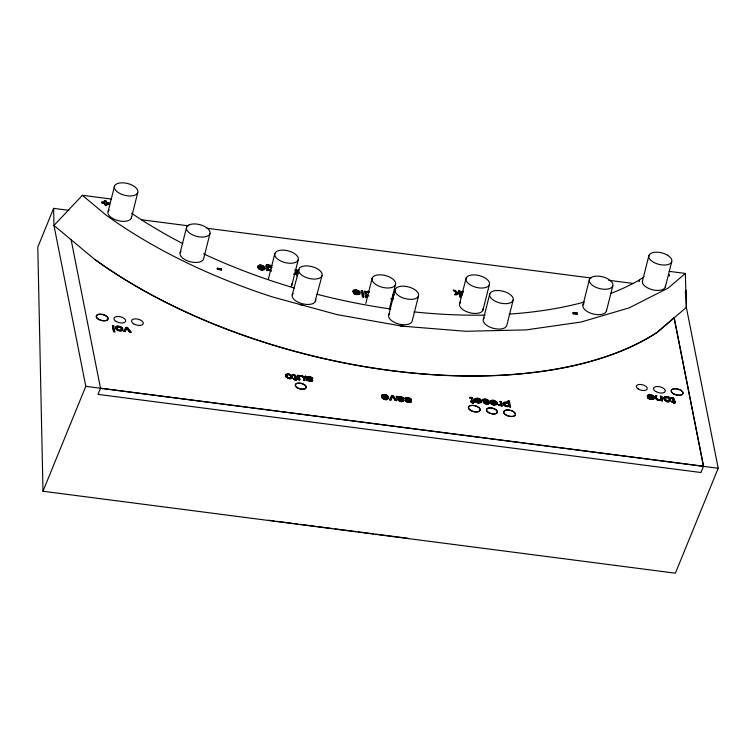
<?xml version="1.0" encoding="UTF-8"?>
<svg xmlns="http://www.w3.org/2000/svg" width="756" height="756" viewBox="0 0 756 756"><rect width="100%" height="100%" fill="white"/><g stroke="black" fill="none" stroke-linecap="round" stroke-linejoin="round"><path stroke-width="1.13" d="M267.822 267.633C268.38 266.188 274.343 269.41 270.062 267.029C266.027 265.876 268.437 271.98 271.111 270.223M286.713 376.129C286.486 373.445 290.937 374.437 291.202 376.469C287.271 383.197 284.672 369.41 291.136 376.724M366.017 292.969C369.675 298.752 364.468 292.6 366.707 292.109C370.894 292.27 367.7 292.44 366.216 292.468M665.025 398.412C664.439 401.37 670.345 401.89 669.495 399.395C669.164 397.609 665.781 396.494 665.025 398.412L665.223 397.902M665.091 398.157L666.253 400.321L669.287 400.567M299.395 376.724L299.773 379.918L298.554 379.758L297.788 375.307L298.885 375.448L298.941 376.29C301.701 374.674 305.651 376.989 304.687 380.561L303.468 380.4C305.273 376.327 299.641 375.543 299.527 376.507M660.82 399.338L660.451 396.21L661.689 396.371L662.454 400.822L661.32 400.671L661.245 399.716C658.58 401.445 654.583 399.073 655.556 395.577L656.775 395.728C654.649 400.718 663.702 401.512 660.451 396.21M463.192 292.062L462.653 292.988L461.415 292.827L461.51 292.222M263.731 268.125L263.239 269.23L261.765 269.382L259.365 267.822L263.731 268.125L259.365 267.87M358.835 292.77C358.911 294.679 356.274 294.112 355.263 293.479C351.134 289.728 366.093 295.152 354.536 292.222M387.185 397.495C387.365 399.083 385.324 398.894 384.36 398.554C377.679 394.821 395.029 399.215 382.82 397.193M480.41 401.918L480.523 401.162C472.443 398.185 477.461 404.214 480.41 401.918C479.984 402.164 476.601 402.504 476.223 400.604M495.86 403.874C487.989 398.875 493.451 408.06 496.059 403.175M652.976 398.374C643.98 392.884 651.511 402.551 653.09 397.618M259.431 267.567C259.658 269.769 263.816 268.701 263.475 269.079M382.886 396.938C383.112 399.13 387.27 398.062 386.93 398.45M476.157 400.907L480.523 401.162M491.759 402.617L493.299 403.978L495.634 404.025M648.724 397.354L653.033 397.864M648.79 397.061L650.33 398.421L653.042 398.119M500.878 405.055L501.03 405.811L502.164 405.963L501.389 401.512L500.16 401.351C502.891 405.282 498.289 403.855 498.469 405.575C501.181 405.49 501.332 404.895 498.535 405.32L498.402 404.63M307.938 379.276L309.043 380.334L312.597 380.684L309.884 381.081L306.832 379.833L307.588 380.759L311.623 381.383L312.644 380.117L309.724 380.722L308.042 380.155L307.938 379.276L311.992 379.143L312.379 377.735L309.875 376.696L307.371 376.97L310.867 377.168L312.644 378.265M398.96 399.744L403.761 398.639L403.042 399.442L399.177 399.47L399.225 399.952C406.407 400.841 399.442 401.814 399.017 399.489M311.255 378.643L311.217 377.82L309.724 377.244L308.117 377.32L307.531 378.123L307.683 378.879L310.026 378.917L311.368 378.113M398.705 397.921L398.79 398.922C403.458 400.463 402.768 395.87 398.809 397.609L398.648 398.166L398.809 397.609M115.876 327.074C114.657 331.015 122.472 332.196 122.784 329.654C123.408 325.628 115.715 325.864 116.093 326.734M663.844 397.732C668.663 409.383 675.817 393.696 664.061 397.391M503.194 403.515C503.25 405.018 506.652 407.389 508.949 406.284C509.402 406.879 503.855 407.03 503.383 404.488C501.067 399.376 516.565 403.666 503.553 402.513M285.39 375.467L285.768 374.466C288.726 372.122 294.16 376.318 292.156 378.151C289.539 380.778 284.473 375.978 285.494 375.704M263.683 267.586L261.141 265.847L257.985 266.528C259.195 263.702 264.931 265.45 265.035 268.399C264.676 270.79 261.415 270.09 259.875 269.448C251.342 263.56 273.804 269.977 257.938 267.104M358.779 292.241L357.342 290.776L355.556 290.465L354.318 291.334L353.08 291.173L353.421 290.361L356.926 290.03L359.676 291.618L359.752 294.075L356.945 294.642L354.186 293.659L353.099 291.504L358.779 292.241L353.043 291.759M387.138 396.957L385.173 395.331L381.496 395.643C391.4 389.983 388.688 406.898 381.459 396.22L387.138 396.957L381.459 396.22M480.476 400.623C479.994 398.979 476.838 398.015 476.006 399.726L474.768 399.565C476.28 395.974 483.67 399.896 481.44 402.457L477.603 402.825L475.307 401.521L474.796 399.886L480.476 400.623L474.73 400.141M648.44 396.739L653.042 397.08L647.363 396.342C647.486 400.812 655.556 399.678 654.394 397.892M409.913 399.555C403.695 396.305 407.172 400.425 411.377 401.493L409.856 402.457L406.539 401.786L405.698 400.482L408.58 401.776L410.168 401.105L405.66 399.366L404.999 398.28L406.643 397.561L409.809 398.081L411.17 399.726L408.741 398.667L406.274 398.667L410.744 400.396L411.377 401.757L411.434 401.238M487.96 402.759L487.837 403.26C488.178 401.105 480.929 401.871 483.471 399.357C485.031 398.204 491.249 401.02 487.714 401.219C480.495 398.941 486.666 401.285 489.236 402.891C488.489 406.142 480.551 401.03 485.276 402.863C491.532 403.335 482.715 402.296 482.8 399.933M71.13 239.765L100.51 388.244L98.006 394.386L700.982 472.519L703.524 466.244L674.144 317.766L657.162 332.3A367.473 184.143 14.2 0 1 94.944 259.45M101.918 202.239L104.649 202.334L101.918 202.239L102.107 203.194L104.772 203.544L105.065 204.999L106.813 205.226L105.131 204.744L104.838 203.288L102.164 202.939L101.975 201.984M104.583 202.589L104.366 200.879L106.114 201.105L106.341 202.816L109.015 203.156L109.204 204.111L106.53 203.77L109.204 204.111M106.114 201.105L104.3 201.134M106.341 202.816L109.081 202.901L109.27 203.855M108.165 211.311L114.581 185.919M131.289 218.267L137.705 192.874M112.446 325.808L113.75 325.723L114.846 331.818L113.608 331.657L112.446 325.808L113.75 325.723M113.608 331.657L112.512 325.562M115.725 327.745C115.583 330.07 121.432 331.761 122.699 330.07M100.51 388.244L703.524 466.244M114.846 331.818L113.674 331.402M116.027 326.989L116.443 326.469M116.377 326.715L116.897 326.271M117.256 327.253C116.679 327.131 121.404 326.053 121.527 328.737C122.642 330.646 117.7 331.156 117.048 328.397C117.048 325.978 121.215 327.074 121.461 328.992M117.454 326.167L116.83 326.526M117.322 329.115L117.104 328.142M118.116 326.138L121.499 327.386L122.803 328.907M117.567 329.418L117.388 328.86M117.87 329.692L117.624 329.162M118.219 329.928L117.927 329.436M119.079 330.249L121.111 330.117M126.847 328.189L125.288 331.572L123.899 331.393L126.091 327.32L127.433 327.49L130.968 332.045L129.522 332.12L126.847 328.189L129.588 331.865L130.968 332.045M123.899 331.393L126.091 327.32M125.288 331.572L123.965 331.137M130.901 332.3L127.433 327.49M180.164 252.769L186.571 227.367M209.96 233.632L203.544 259.024A12.105 6.067 14.2 0 1 202.674 260.423L201.068 261.51A12.105 6.067 14.2 0 1 185.702 260.055A12.105 6.067 14.2 0 1 181.034 251.37M217.303 268.361L221.376 268.626L221.517 269.968L217.52 269.448L217.303 268.361L220.308 268.758M217.52 269.448L217.369 268.115M221.376 268.626L221.517 269.968M259.214 266.688L258.042 266.273L258.316 265.706M258.514 268.484L258.004 266.849M258.873 265.592L259.365 265.233M259.525 266.103L262.181 266.377L263.617 267.841M259.299 265.488L259.866 265.176M259.091 269.004L258.58 268.229M259.799 265.432L260.423 265.176M259.875 269.448L259.147 268.749M260.357 265.432L261.056 265.243M260.99 265.488L261.831 265.375M260.811 269.788L259.932 269.193M265.035 268.399L262.53 265.573M261.85 269.996L264.94 268.824L264.647 269.42M266.169 266.036L266.348 265.413L266.235 267.019M271.886 265.621C266.329 264.307 262.738 264.373 271.82 265.876M267.709 265.488L271.338 266.282L267.955 265.365L267.463 267.066L269.646 266.613L272.037 267.511M267.463 267.066L269.041 266.31L271.565 266.934M266.934 270.535L268.125 270.421L266.934 270.535L266.235 265.781M268.03 269.249L267.813 268.285M268.059 270.676L268.002 269.816L271.196 270.903M268.257 269.561L268.087 269.004M268.541 269.835L268.323 269.306M271.13 271.158L268.56 270.194M268.89 270.062L268.607 269.58M269.703 270.383L270.251 270.213M268.427 278.955L274.844 253.553M293.536 274.059L296.579 273.559L296.947 276.025M291.816 285.21L298.223 259.818A12.105 6.067 14.2 0 0 282.262 250.104A12.105 6.067 14.2 0 0 279.115 260.14A12.105 6.067 14.2 0 0 298.223 259.818M294.377 273.596L296.125 272.897L295.993 271.31L295.086 270.506M296.201 272.245L295.747 271.017M295.473 270.355L297.08 270.09L297.855 273.984M294.264 274.192L295.048 273.993M296.021 270.733L295.974 269.939M294.982 274.248L295.662 273.946M296.059 273.152L296.248 272.642L295.851 273.351M295.596 274.201L296.172 273.795M297.401 272.283L297.08 270.09M296.579 273.559L296.106 274.05M292.232 294.802L299.489 268.002A12.105 6.067 14.2 0 1 313.579 267.114A12.105 6.067 14.2 0 1 322.065 275.562L314.808 302.362A12.105 6.067 14.2 0 1 300.718 303.26A12.105 6.067 14.2 0 1 292.232 294.802L293.073 293.404M285.768 374.466L289.264 374.324L292.062 375.666M285.588 376.479L288.66 378.293L292.156 378.151M286.996 376.838C287.337 377.858 291.429 377.707 290.994 377.641M292.317 376.129L292.477 376.639M297.25 379.588L296.106 378.917C298.724 374.617 288.716 372.925 295.473 375.741M294.878 378.756C296.957 376.479 291.551 374.74 293.961 375.222C297.174 377.565 292.156 379.455 294.944 378.501M295.218 380.457L294.991 379.295L293.715 379.134L295.057 379.049C294.178 381.137 298.242 380.485 295.284 380.202M296.106 378.917L297.212 378.794L297.316 379.342M298.885 375.448L297.722 375.562M298.941 376.29C301.323 374.022 306.161 376.942 304.687 380.561M298.554 379.758L297.788 375.307M299.773 379.918L299.367 377.282M300.68 376.365L301.19 376.138M302.873 377.424L301.861 376.28M303.468 380.4L304.753 380.306M307.371 376.97L305.169 376.157L307.305 377.225M306.671 379.814C305.037 375.855 305.906 375.704 306.775 380.079M307.683 378.879L307.597 377.868M307.626 377.82L308.117 377.32M308.127 379.172L311.481 379.455L312.644 378.595L312.493 379.096M308.051 377.575L308.817 377.197M308.75 377.452L309.724 377.244M310.026 378.917L311.321 378.387L309.658 377.499M311.453 379.956L311.283 380.523M353.08 291.173L353.241 290.616L354.318 291.334M353.421 290.361L354.961 289.831M353.61 293.13L353.099 291.504M354.63 290.758L357.276 291.032L358.722 292.496M354.186 293.659L353.676 292.884M355.528 289.831L359.308 291.192M354.97 294.093L354.252 293.404M355.263 293.479L354.781 292.761M355.915 294.434L355.036 293.848M356.01 293.829L355.329 293.224M356.86 294.027L358.779 293.281L358.571 293.725M356.945 294.642L359.752 294.075M359.676 291.618L360.13 293.054M361.311 290.739L362.483 291.154L363.636 296.995L362.398 296.834L361.311 290.739L362.54 290.899L363.636 296.995M362.398 296.834L363.702 296.739M364.373 291.4L365.526 291.287C365.602 292.997 368.068 290.342 369.372 291.75M366.027 291.816L367.218 291.362M365.526 297.24L366.811 297.146L365.526 297.24L364.439 291.145M366.755 297.391L366.386 294.972L368.881 295.927M368.134 295.785L366.887 295.312M367.945 291.419L369.306 292.005M365.791 303.487L372.198 278.095M368.021 295.435L368.493 295.53M391.674 299.14L393.517 298.743L391.003 299.017M389.321 309.015L395.454 284.719A12.105 6.067 14.2 0 0 379.918 274.815A12.105 6.067 14.2 0 0 376.11 284.681A12.105 6.067 14.2 0 0 395.454 284.719M394.386 295.02L393.148 294.859L393.432 296.872M392.014 298.611L393.621 297.902M388.726 315.035L395.142 289.633M392.695 298.62L393.29 298.204M381.43 395.898L381.591 395.331L381.43 395.898L382.668 396.05L382.98 395.473M381.771 395.076C383.358 394.141 388.556 395.568 388.49 397.769M381.969 397.854L381.685 397.013M382.536 398.374L382.026 397.599M383.311 395.52L383.906 395.18M383.33 398.818L382.602 398.119M383.85 395.435L384.587 395.218M384.53 395.473L385.173 395.331M384.265 399.149L383.386 398.563M387.072 397.212L385.692 395.492M385.305 399.357L388.395 398.185L388.102 398.79M392.553 396.607L390.994 399.981L389.605 399.801L391.797 395.728L393.139 395.908L396.673 400.453L395.227 400.529L392.553 396.607L395.293 400.274L396.673 400.453M389.605 399.801L391.797 395.728M390.994 399.981L389.671 399.546M396.607 400.708L393.139 395.908M418.531 295.889A12.105 6.067 14.2 0 1 399.423 296.22A12.105 6.067 14.2 0 1 402.561 286.174A12.105 6.067 14.2 0 1 418.531 295.889L412.115 321.281A12.105 6.067 14.2 0 1 397.098 323.502A12.105 6.067 14.2 0 1 389.595 313.636M397.098 396.238C395.757 396.607 400.812 397.004 402.835 397.571C405.632 399.461 400.113 394.953 398.488 397.023M403.619 400.992L403.77 400.472C400.207 403.969 397.514 399.385 396.314 396.966C397.505 397.817 399.612 403.676 403.685 400.737M398.025 396.503L398.421 397.278M398.79 398.922C402.967 399.612 402.816 396.683 398.743 397.864M398.988 399.924L399.055 399.319M402.372 398.686L402.485 398.166M402.561 400.009L403.751 400.16L402.561 400.009L402.4 400.576M404.933 398.809L405.112 398.043C403.402 399.99 416.584 403.033 407.002 400.652M405.339 397.845L410.631 398.535M405.736 401.039L405.698 400.482M405.925 401.304L405.802 400.784M406.189 401.559L405.981 401.058M406.539 401.786L406.255 401.304M407.465 402.154L407.03 401.729M409.856 402.457L411.273 401.994M410.035 401.597L410.168 401.105M410.914 398.818L411.17 399.726M453.402 290.38L454.98 290.323L457.966 293.196L454.914 290.578L453.402 290.38L457.096 293.536L453.468 290.124M454.762 294.386L456.34 294.594L459.251 293.233L456.274 294.849L454.706 294.642L457.153 293.281M461.084 297.07L459.998 290.975L458.779 290.814L459.931 291.23L461.084 297.07L459.865 296.91L459.251 293.233M457.966 293.196L459.1 292.449L458.032 292.941M459.865 296.91L461.151 296.815M461.415 292.827L461.859 291.684L463.078 291.296M461.576 292.185L461.859 291.684M462.114 291.75L462.596 291.372M459.676 303.553L466.093 278.151M462.653 292.988L461.481 292.572M482.942 310.158L489.359 284.766A12.105 6.067 14.2 0 0 473.785 274.872A12.105 6.067 14.2 0 0 470.024 284.738A12.105 6.067 14.2 0 0 489.359 284.766M483.349 319.353L489.756 293.952M471.98 401.521L470.704 401.351L471.98 401.521L471.338 398.45L470.071 398.138C470.572 395.52 474.919 399.612 473.199 401.682L474.343 402.353M470.071 398.138L470.024 397.316M470.657 398.176L471.404 398.195L472.037 401.266M469.958 397.571L471.016 397.391M472.566 398.506L471.659 397.514M470.875 401.644L472.15 401.805L472.377 402.967L473.53 403.373L472.311 403.222L472.084 402.06L470.818 401.899L470.771 401.096M473.199 401.682L474.305 401.559L474.409 402.097M475.108 398.743L474.862 399.262L476.318 399.14M475.373 398.535L479.89 399.13L481.827 401.445M475.307 401.521L474.796 399.886M475.874 402.041L475.363 401.266M476.649 399.187L477.244 398.856M476.658 402.485L475.94 401.786M477.178 399.102L477.924 398.885M477.603 402.825L476.724 402.23M477.858 399.14L478.51 398.998M480.41 400.878L479.03 399.168M478.642 403.033L481.44 402.457M482.734 400.472L482.904 399.697M483.415 399.612L483.916 399.262M489.245 403.165C488.281 405.065 483.783 404.224 483.5 402.145M489.17 403.146C484.965 402.088 481.487 397.958 487.714 401.219M483.849 399.518L484.435 399.215M484.379 399.47L485.05 399.234M487.119 403.222L485.22 403.118L484.804 402.305M484.983 399.489L485.739 399.3M485.673 399.555L486.448 399.414M488.962 401.379L487.072 399.555M513.135 300.226A12.105 6.067 14.2 0 1 494.018 300.538A12.105 6.067 14.2 0 1 497.193 290.502A12.105 6.067 14.2 0 1 513.135 300.226L506.728 325.628A12.105 6.067 14.2 0 1 491.693 327.82A12.105 6.067 14.2 0 1 484.218 317.955M489.075 403.647L489.236 402.891M496.012 402.636C495.53 400.992 492.373 400.028 491.542 401.738L490.304 401.578C492.421 397.628 499.565 402.967 496.975 404.469L493.139 404.838L490.842 403.534L490.332 401.909L496.012 402.636L490.266 402.154M490.398 401.275L490.644 400.756M490.842 403.534L490.332 401.909M491.693 400.283L491.202 400.642M491.542 401.738L491.854 401.152M491.409 404.054L490.899 403.279M492.184 401.2L492.78 400.869M492.194 404.498L491.476 403.798M493.375 400.293L497.164 402.475M492.714 401.115L493.46 400.907M493.403 401.152L494.046 401.011M493.139 404.838L492.26 404.243M495.945 402.891L494.566 401.181M494.178 405.046L496.975 404.469M499.47 404.696L500.51 404.46L500.16 401.351M500.368 404.687L500.623 403.912M501.389 401.512L500.094 401.606M501.03 405.811L500.945 404.8M502.164 405.963L501.086 405.556M504.743 403.033L504.535 403.534C505.31 401.625 508.618 402.731 508.958 404.498C509.185 407.238 504.791 406.17 504.517 404.167C504.564 401.776 508.637 402.844 508.901 404.753M504.8 404.857L504.573 403.912M505.046 405.169L504.866 404.611M505.358 405.443L505.112 404.914M505.726 405.688L505.424 405.188M506.586 406.01L508.949 405.15L508.75 405.651M509.298 406.265L510.555 407.049L509.44 400.85L508.212 400.689L508.58 403.128M509.421 406.898L509.364 406.01M510.555 407.049L509.487 406.643M573.133 312.445L573.275 313.778L577.338 314.042L577.13 312.965L573.133 312.445L573.275 313.778M577.13 312.965L574.069 312.823M582.989 304.961L589.397 279.559M606.369 311.226L612.785 285.825M639 281.241L639.302 280.07L644.017 276.687M639.16 281.147L639.453 280.003M648.903 255.556L642.487 280.949A11.822 5.925 14.2 0 0 644.575 285.844L646.663 287.384A11.822 5.925 14.2 0 0 659.449 290.361A11.822 5.925 14.2 0 0 665.393 285.494M665.318 287.063L671.734 261.67M647.675 395.199C649.045 394.424 653.411 395.445 654.205 396.909C653.042 394.859 648.932 393.555 647.438 395.709L651.077 395.445L653.042 397.08M647.873 397.968L647.599 397.136M648.639 395.917L648.884 395.596M648.45 398.497L647.939 397.722M649.215 395.643L649.82 395.303M649.234 398.932L648.516 398.242M649.754 395.558L650.5 395.341M650.434 395.596L651.077 395.445M650.169 399.272L649.3 398.686M652.976 397.335L651.606 395.615M651.209 399.48L654.233 398.563M674.144 317.766L703.496 466.367M655.556 395.577C654.082 399.13 658.948 402.079 661.245 399.716M657.455 399.244L657.351 398.639M657.833 399.546L657.522 398.988M658.372 399.782L657.9 399.291M659.034 399.924L660.753 399.3M662.454 400.822L661.689 396.371M661.32 400.671L662.521 400.567M663.73 398.875C664.089 400.869 669.495 402.296 670.667 400.727M663.995 397.647L664.401 397.117M664.344 397.373L664.864 396.928M664.798 397.183L665.422 396.815M665.356 397.07L666.083 396.796M666.008 397.722L666.49 397.439M666.017 397.051L666.839 396.853M666.423 397.694L666.962 397.476M666.896 397.732L667.453 397.561M666.773 397.108L667.624 396.995M669.429 399.65L667.907 397.703M670.818 400.056L668.332 397.193M673.18 401.682L671.904 401.512L673.18 401.682L672.538 398.61L671.271 398.299C671.772 395.681 676.129 399.773 674.399 401.842L675.552 402.513M671.271 398.299L671.224 397.476M671.857 398.336L672.604 398.355L673.246 401.427M671.158 397.732L672.216 397.552M673.776 398.667L672.859 397.675M672.075 401.805L673.35 401.965L673.577 403.128L674.739 403.534L673.511 403.383L673.284 402.22L672.018 402.06L671.971 401.256M674.399 401.842L675.505 401.719L675.609 402.258M406.208 398.922L406.341 398.421M484.001 400.576L484.142 400.075M257.985 266.528L258.136 265.97M474.768 399.565L474.929 399.007M490.304 401.578L490.464 401.02M307.531 378.123L307.692 377.565M312.502 380.939L312.653 380.429M403.6 399.14L403.761 398.308M68.834 210.338L53.61 208.373L37.8 247.099L42.988 491.249L675.382 573.19L718.2 468.276L686.363 307.399L685.333 273.445L669.117 271.338M42.988 491.249L85.806 386.335L53.969 225.458L53.61 208.373M685.125 292.468L686.004 290.313L686.363 307.399L657.134 332.432A367.473 184.143 14.2 0 1 94.906 259.582L53.969 225.458L82.357 195.313L111.302 199.064M461.443 292.477L461.642 291.929M286.732 375.486L286.93 374.976M322.065 275.562L321.224 276.961A12.105 6.067 14.2 0 1 307.134 277.858A12.105 6.067 14.2 0 1 298.648 269.41M639.293 280.098L639.302 280.07A344.84 172.793 14.2 0 1 610.772 293.451M266.282 265.668L266.575 265.091M685.333 273.445L668.351 287.979L629.134 307.881L581.203 322.009L526.138 329.89L465.743 331.279L402.003 326.129L336.996 314.6L272.859 297.07A367.473 184.143 14.2 0 1 106.133 215.129L82.357 195.313M454.706 294.642L456.293 293.904M462.53 291.618L463.022 291.551M307.739 378.624L310.092 378.661M392.08 298.355L392.751 298.374M403.836 326.28L400.122 325.798M409.922 402.201L407.531 401.899M671.337 398.043L671.923 398.091M470.128 397.883L470.714 397.93M141.438 219.75L188.282 225.817M207.021 228.246L591.145 278.019M608.712 280.296L633.301 283.481M295.908 270.194L297.014 270.336M573.341 313.523L577.338 314.042M217.586 269.193L221.584 269.712M660.385 396.465L661.623 396.626M126.025 327.575L127.367 327.745M487.781 400.964L489.028 401.124M490.37 401.323L491.608 401.483M491.693 402.872L495.993 403.43M483.434 402.39L484.738 402.561M298.62 379.503L299.839 379.663M391.731 395.983L393.073 396.163M409.979 399.31L411.236 399.47M405.632 400.737L406.936 400.907M85.806 386.335L718.2 468.276M268.55 520.232L274.371 520.988M276.705 521.29L291.835 523.256M294.169 523.558L297.656 524.012M299.99 524.305L315.129 526.27M317.454 526.573L332.593 528.529M334.917 528.831L355.878 531.553M358.202 531.855L373.341 533.812M375.666 534.114L408.268 538.338M391.06 298.762L391.74 298.885M672.15 397.807L672.793 397.93M470.95 397.647L471.593 397.769M260.877 269.533L261.916 269.741M355.972 294.178L357.012 294.386M650.236 399.017L651.275 399.225M493.205 404.583L494.244 404.791M477.669 402.57L478.709 402.778M384.331 398.903L385.371 399.111M658.429 399.527L659.1 399.669M301.124 376.394L301.795 376.535M356.076 293.583L356.926 293.772M486.382 399.669L487.006 399.811M303.685 305.5L299.669 304.403M261.765 265.63L262.464 265.829M667.567 397.25L668.276 397.448M651.02 395.7L651.54 395.87M493.98 401.266L494.509 401.436M478.444 399.253L478.964 399.423M385.106 395.586L385.636 395.747M294.935 269.807L296.078 270.478M366.32 295.227L366.821 295.568M267.936 270.072L268.493 270.45M131.582 213.097L133.321 214.43A344.84 172.793 14.2 0 0 182.772 243.593M654.205 396.909L654.29 397.665M674.569 402.126L674.739 403.534M671.904 401.512L672.018 402.06M508.212 400.689L508.637 402.872M458.779 290.814L459.034 292.704M473.369 401.965L473.53 403.373M470.704 401.351L470.818 401.899M393.148 294.859L393.498 296.617M396.276 396.201L396.314 396.966M366.386 294.972L366.811 297.146M305.169 376.157L305.197 376.913M296.276 379.2L296.437 380.608M292.922 374.551L292.969 375.373M293.678 378.34L293.715 379.134M268.002 269.816L268.125 270.421M106.596 203.515L106.813 205.226M104.366 200.879L104.649 202.334M403.751 400.16L403.704 400.727M131.544 216.707A12.105 6.067 14.2 0 1 130.24 219.599L128.473 220.601A12.105 6.067 14.2 0 1 112.965 218.626A12.105 6.067 14.2 0 1 109.214 209.988M584.322 302.041A344.84 172.793 14.2 0 1 509.242 314.09M485.097 315.11A344.84 172.793 14.2 0 1 413.976 311.888M390.814 309.015A344.84 172.793 14.2 0 1 317.114 294.282M294.339 287.998A344.84 172.793 14.2 0 1 203.562 253.818M315.696 299.348A12.105 6.067 14.2 0 1 315.658 300.964M291.882 283.604A12.105 6.067 14.2 0 1 290.947 286.609M483.112 308.571A12.105 6.067 14.2 0 1 469.136 312.559A12.105 6.067 14.2 0 1 460.64 302.192M606.444 309.62A12.105 6.067 14.2 0 1 600.349 314.6A12.105 6.067 14.2 0 1 587.251 311.548L585.125 309.979A12.105 6.067 14.2 0 1 583.859 303.572M461.831 293.933L462.181 294.878L461.831 293.933M669.069 274.655L669.192 275.864L669.069 274.655M647.495 395.454L647.344 396.012L647.495 395.454M189.057 224.891L187.441 225.978A12.105 6.067 14.2 0 0 192.109 234.653A12.105 6.067 14.2 0 0 207.484 236.108L209.091 235.021A12.105 6.067 14.2 0 0 204.422 226.346A12.105 6.067 14.2 0 0 189.057 224.891M136.656 194.197L134.889 195.199A12.105 6.067 14.2 0 1 118.172 192.496A12.105 6.067 14.2 0 1 117.397 183.585L119.76 182.98A12.105 6.067 14.2 0 1 134.114 186.288A12.105 6.067 14.2 0 1 136.656 194.197M667.567 255.235L664.987 253.931A11.822 5.925 14.2 0 0 651.322 253.137A11.822 5.925 14.2 0 0 650.992 260.451L653.071 261.982A11.822 5.925 14.2 0 0 669.315 264.09A11.822 5.925 14.2 0 0 667.567 255.235M610.65 280.807L608.514 279.238A12.105 6.067 14.2 0 0 592.921 276.677A12.105 6.067 14.2 0 0 591.542 284.577L593.668 286.146A12.105 6.067 14.2 0 0 609.26 288.707A12.105 6.067 14.2 0 0 610.65 280.807M133.736 323.87A6.057 3.033 14.2 0 0 143.29 323.7A6.057 3.033 14.2 0 0 135.315 318.843A6.057 3.033 14.2 0 0 133.736 323.87M297.297 387.828A5.604 2.807 14.2 0 0 306.142 387.677A5.604 2.807 14.2 0 0 298.752 383.179A5.604 2.807 14.2 0 0 297.297 387.828M470.421 410.357A6.057 3.033 14.2 0 0 480.088 410.366A6.057 3.033 14.2 0 0 472.302 405.424A6.057 3.033 14.2 0 0 470.421 410.357M673.369 393.791A6.057 3.033 14.2 0 0 682.923 393.63A6.057 3.033 14.2 0 0 674.947 388.773A6.057 3.033 14.2 0 0 673.369 393.791M673.398 393.659A6.057 3.033 14.2 0 0 682.961 393.498A6.057 3.033 14.2 0 0 674.976 388.641A6.057 3.033 14.2 0 0 673.398 393.659M297.325 387.696A5.604 2.807 14.2 0 0 306.18 387.554A5.604 2.807 14.2 0 0 298.781 383.046A5.604 2.807 14.2 0 0 297.325 387.696M655.717 391.504A6.057 3.033 14.2 0 0 665.28 391.343A6.057 3.033 14.2 0 0 657.295 386.486A6.057 3.033 14.2 0 0 655.717 391.504M488.48 412.596A5.604 2.807 14.2 0 0 497.335 412.455A5.604 2.807 14.2 0 0 489.945 407.947A5.604 2.807 14.2 0 0 488.48 412.596M638.347 389.085A5.604 2.807 14.2 0 0 647.202 388.934A5.604 2.807 14.2 0 0 639.803 384.435A5.604 2.807 14.2 0 0 638.347 389.085M504.999 414.411A6.057 3.033 14.2 0 0 515.11 415.413A6.057 3.033 14.2 0 0 508.599 410.045A6.057 3.033 14.2 0 0 504.999 414.411M505.027 414.279A6.057 3.033 14.2 0 0 515.138 415.28A6.057 3.033 14.2 0 0 508.637 409.922A6.057 3.033 14.2 0 0 505.027 414.279M470.459 410.224A6.057 3.033 14.2 0 0 480.117 410.234A6.057 3.033 14.2 0 0 472.33 405.292A6.057 3.033 14.2 0 0 470.459 410.224M116.122 321.451A6.057 3.033 14.2 0 0 125.676 321.291A6.057 3.033 14.2 0 0 117.7 316.433A6.057 3.033 14.2 0 0 116.122 321.451M488.518 412.474A5.604 2.807 14.2 0 0 497.363 412.322A5.604 2.807 14.2 0 0 489.973 407.824A5.604 2.807 14.2 0 0 488.518 412.474M98.469 319.164A6.057 3.033 14.2 0 0 108.032 319.004A6.057 3.033 14.2 0 0 100.047 314.146A6.057 3.033 14.2 0 0 98.469 319.164M98.441 319.297A6.057 3.033 14.2 0 0 107.995 319.126A6.057 3.033 14.2 0 0 100.019 314.269A6.057 3.033 14.2 0 0 98.441 319.297"/></g></svg>
